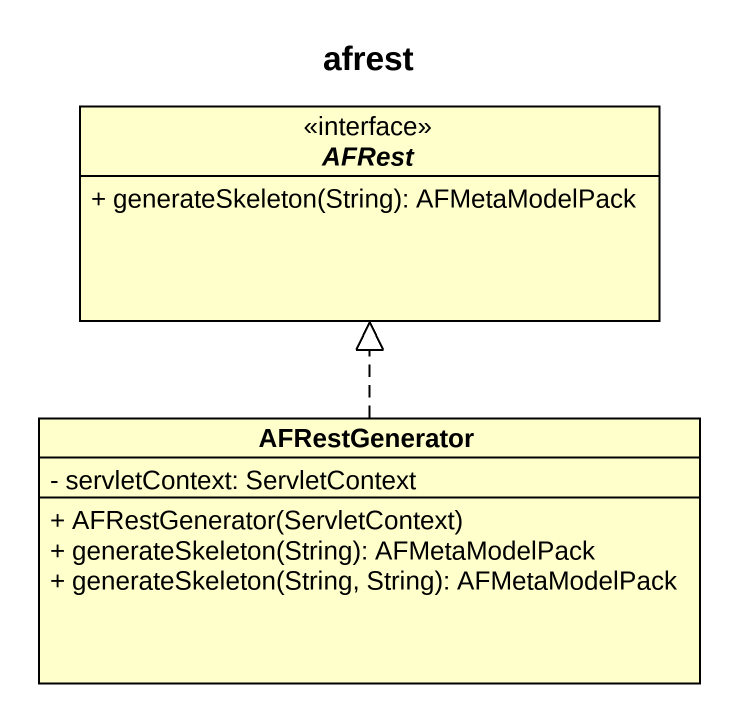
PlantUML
@startuml
title afrest
hide circle
hide empty members
skinparam classAttributeIconSize 0
interface AFRest <<interface>> {
  + generateSkeleton(String): AFMetaModelPack
}
class AFRestGenerator {
  - servletContext: ServletContext
  + AFRestGenerator(ServletContext)
  + generateSkeleton(String): AFMetaModelPack
  + generateSkeleton(String, String): AFMetaModelPack
}
AFRestGenerator .up.|> AFRest
@enduml
